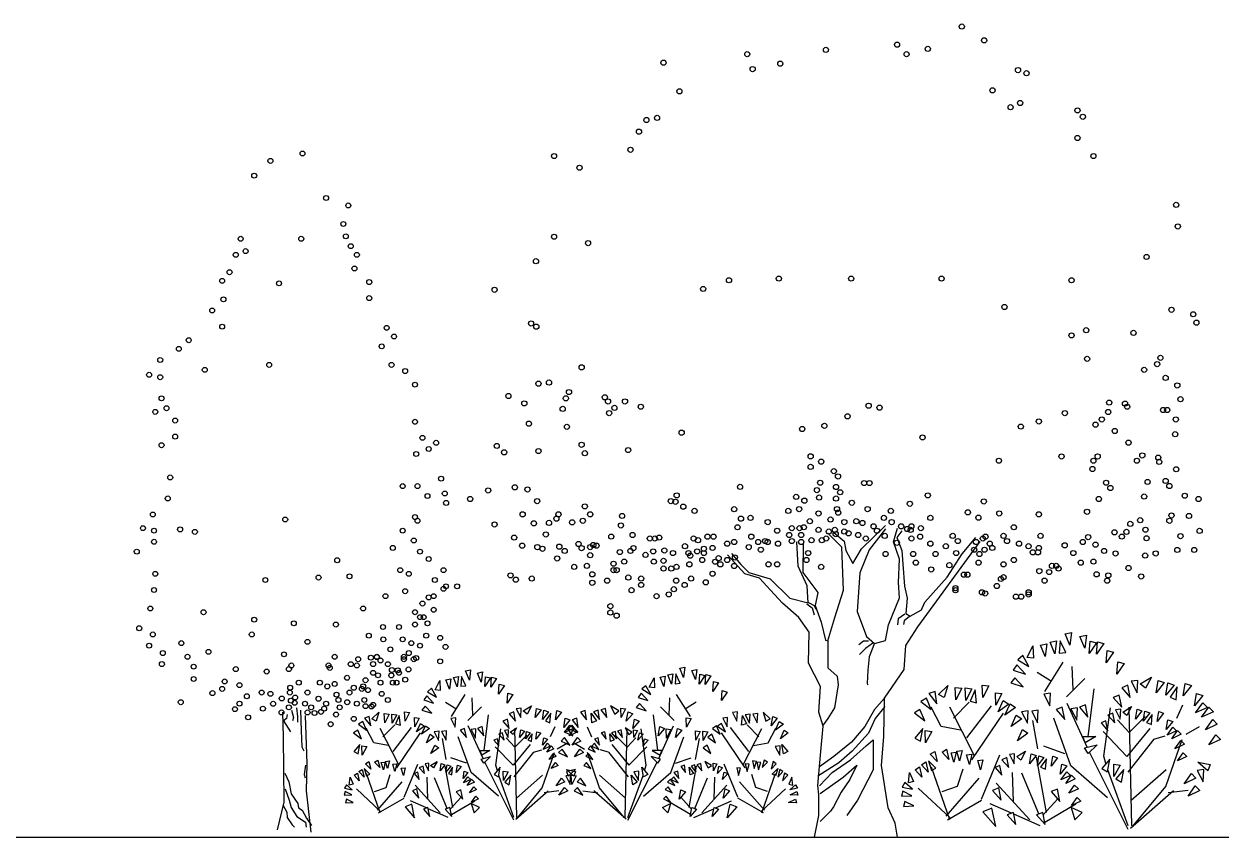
# Model space of a CAD drawing. Header units: millimetres. Extents: x 87938 to 265635, y 330093 to 434310.
# Drawn here: x 241051 to 251721, y 414087 to 421333 of the extents above; entities that cross this region are included whole.
import ezdxf

# ---------------------------------------------------------------- set-up
doc = ezdxf.new("R2010")
doc.units = ezdxf.units.MM
doc.layers.add('www.cad-blocks.net', color=7, linetype='Continuous')

# ---------------------------------------------------------------- blocks, each defined once
blk = doc.blocks.new('A$C0ADB39DF')
for p, q in [((6481, 2569), (6696, 2776)), ((6305, 2584), (6182, 2707)), ((6236, 2715), (6328, 2638)), ((6696, 2746), (6550, 2561)), ((6765, 2630), (6803, 2753)), ((6842, 2730), (6796, 2669)), ((6796, 2669), (6842, 2554)), ((7378, 2524), (7500, 2670)), ((5917, 2413), (5906, 2630)), ((5960, 2615), (5957, 2358)), ((6320, 2201), (6305, 2584)), ((6328, 2638), (6343, 2554)), ((6405, 2439), (6481, 2569)), ((6550, 2561), (6466, 2354)), ((6819, 2477), (6765, 2630)), ((6983, 1874), (7540, 2635)), ((5440, 2347), (5287, 2515)), ((5322, 2528), (5407, 2428)), ((6343, 2554), (6405, 2439)), ((6811, 2270), (6819, 2477)), ((6842, 2554), (6849, 2431)), ((7244, 2315), (7378, 2524)), ((5407, 2428), (5477, 2358)), ((5477, 2358), (5667, 2303)), ((5997, 2238), (5917, 2413)), ((5957, 2358), (6092, 2179)), ((6466, 2354), (6443, 2009)), ((6849, 2431), (6865, 2237)), ((5571, 2308), (5440, 2347)), ((5671, 2201), (5571, 2308)), ((5667, 2303), (5842, 2129)), ((6819, 2132), (6811, 2270)), ((7046, 2095), (7244, 2315)), ((5778, 2086), (5671, 2201)), ((6007, 2089), (5997, 2238)), ((6092, 2179), (6067, 2064)), ((6243, 1956), (6320, 2201)), ((6865, 2237), (6889, 2130)), ((5924, 1956), (5778, 2086)), ((5842, 2129), (6007, 2089)), ((5994, 2079), (6042, 2042)), ((6010, 2090), (6058, 2063)), ((6042, 2042), (6058, 1982)), ((6058, 2063), (6074, 2031)), ((6067, 2064), (6122, 1914)), ((6723, 1893), (6819, 2132)), ((6889, 2130), (6877, 1992)), ((7015, 2024), (7046, 2095)), ((6016, 1825), (5924, 1956)), ((6182, 1749), (6243, 1956)), ((6443, 2009), (6527, 1787)), ((6807, 1945), (6802, 1891)), ((6866, 1988), (6807, 1945)), ((6861, 1928), (6856, 1896)), ((6910, 1966), (6861, 1928)), ((6877, 1992), (6916, 1968)), ((6916, 1968), (7015, 2024)), ((6008, 1549), (6016, 1825)), ((6122, 1914), (6159, 1756)), ((6695, 1751), (6723, 1893)), ((6877, 1708), (6983, 1874)), ((8296, 1812), (8353, 1824)), ((8353, 1824), (8338, 1710)), ((6159, 1756), (6182, 1749)), ((6182, 1751), (6182, 1508)), ((6500, 1745), (6457, 1713)), ((6543, 1745), (6500, 1745)), ((6581, 1729), (6516, 1681)), ((6527, 1787), (6596, 1726)), ((6597, 1729), (6549, 1605)), ((6596, 1726), (6695, 1751)), ((6861, 1495), (6877, 1708)), ((8076, 1710), (8133, 1722)), ((8119, 1608), (8076, 1710)), ((8133, 1722), (8119, 1608)), ((8162, 1736), (8219, 1749)), ((8204, 1634), (8162, 1736)), ((8219, 1749), (8204, 1634)), ((8251, 1750), (8243, 1639)), ((8301, 1646), (8251, 1750)), ((8338, 1710), (8296, 1812)), ((8428, 1787), (8485, 1799)), ((8471, 1685), (8428, 1787)), ((8485, 1799), (8471, 1685)), ((8511, 1635), (8518, 1746)), ((8575, 1731), (8511, 1635)), ((8518, 1746), (8575, 1731)), ((8576, 1630), (8584, 1740)), ((8641, 1726), (8576, 1630)), ((8584, 1740), (8641, 1726)), ((6516, 1681), (6462, 1627)), ((6549, 1605), (6538, 1487)), ((7920, 1617), (7875, 1580)), ((7973, 1520), (7920, 1617)), ((7957, 1601), (8009, 1705)), ((8015, 1594), (7957, 1601)), ((8009, 1705), (8015, 1594)), ((8243, 1639), (8301, 1646)), ((8663, 1553), (8671, 1664)), ((8727, 1649), (8663, 1553)), ((8671, 1664), (8727, 1649)), ((4861, 1506), (4907, 1515)), ((4896, 1423), (4861, 1506)), ((4907, 1515), (4896, 1423)), ((4968, 1486), (5014, 1495)), ((5014, 1495), (5002, 1404)), ((6116, 1342), (6008, 1549)), ((6182, 1508), (6263, 1433)), ((6687, 1239), (6861, 1495)), ((7867, 1534), (7832, 1487)), ((7942, 1452), (7867, 1534)), ((7875, 1580), (7973, 1520)), ((8116, 1298), (8279, 1559)), ((8368, 1315), (8359, 1521)), ((8758, 1451), (8766, 1562)), ((8823, 1547), (8758, 1451)), ((8766, 1562), (8823, 1547)), ((2680, 1313), (2722, 1396)), ((2722, 1396), (2727, 1307)), ((2776, 1401), (2821, 1410)), ((2810, 1318), (2776, 1401)), ((2821, 1410), (2810, 1318)), ((2844, 1422), (2890, 1431)), ((2878, 1340), (2844, 1422)), ((2890, 1431), (2878, 1340)), ((2916, 1432), (2910, 1344)), ((2956, 1349), (2916, 1432)), ((2951, 1482), (2997, 1492)), ((2986, 1400), (2951, 1482)), ((2997, 1492), (2986, 1400)), ((3058, 1462), (3104, 1472)), ((3092, 1380), (3058, 1462)), ((3104, 1472), (3092, 1380)), ((3124, 1341), (3130, 1429)), ((3175, 1418), (3124, 1341)), ((3130, 1429), (3175, 1418)), ((3177, 1336), (3183, 1425)), ((3228, 1413), (3177, 1336)), ((3183, 1425), (3228, 1413)), ((4590, 1337), (4632, 1419)), ((4632, 1419), (4637, 1331)), ((4686, 1424), (4731, 1434)), ((4720, 1342), (4686, 1424)), ((4731, 1434), (4720, 1342)), ((4754, 1445), (4800, 1455)), ((4788, 1363), (4754, 1445)), ((4800, 1455), (4788, 1363)), ((4826, 1456), (4820, 1367)), ((4866, 1372), (4826, 1456)), ((5002, 1404), (4968, 1486)), ((5034, 1364), (5040, 1453)), ((5086, 1441), (5034, 1364)), ((5040, 1453), (5086, 1441)), ((5087, 1359), (5093, 1448)), ((5138, 1436), (5087, 1359)), ((5093, 1448), (5138, 1436)), ((6263, 1433), (6274, 1357)), ((6538, 1487), (6532, 1368)), ((7847, 1420), (7812, 1374)), ((7832, 1487), (7942, 1452)), ((7922, 1338), (7847, 1420)), ((8046, 1470), (8165, 1396)), ((8309, 1251), (8472, 1414)), ((8943, 1397), (8885, 1389)), ((8885, 1389), (8938, 1286)), ((8938, 1286), (8943, 1397)), ((8966, 1365), (9065, 1426)), ((9065, 1426), (9012, 1328)), ((9108, 1286), (9125, 1396)), ((9125, 1396), (9180, 1377)), ((2650, 1326), (2614, 1296)), ((2614, 1296), (2693, 1248)), ((2693, 1248), (2650, 1326)), ((2727, 1307), (2680, 1313)), ((2910, 1344), (2956, 1349)), ((3246, 1275), (3252, 1363)), ((3298, 1352), (3246, 1275)), ((3252, 1363), (3298, 1352)), ((3322, 1193), (3329, 1282)), ((3329, 1282), (3374, 1270)), ((4518, 1283), (4490, 1245)), ((4578, 1217), (4518, 1283)), ((4560, 1349), (4524, 1320)), ((4524, 1320), (4603, 1271)), ((4603, 1271), (4560, 1349)), ((4637, 1331), (4590, 1337)), ((4820, 1367), (4866, 1372)), ((5156, 1298), (5162, 1387)), ((5208, 1375), (5156, 1298)), ((5162, 1387), (5208, 1375)), ((5232, 1216), (5239, 1305)), ((5284, 1293), (5232, 1216)), ((5239, 1305), (5284, 1293)), ((6100, 1112), (6116, 1342)), ((6274, 1357), (6241, 1153)), ((6532, 1368), (6538, 1357)), ((7137, 1299), (7082, 1279)), ((7154, 1189), (7137, 1299)), ((7167, 1272), (7251, 1351)), ((7251, 1351), (7219, 1245)), ((7321, 1222), (7316, 1334)), ((7316, 1334), (7374, 1326)), ((7374, 1326), (7321, 1222)), ((7411, 1218), (7406, 1329)), ((7406, 1329), (7464, 1321)), ((7464, 1321), (7411, 1218)), ((7494, 1312), (7449, 1210)), ((7507, 1196), (7494, 1312)), ((7563, 1244), (7558, 1355)), ((7558, 1355), (7616, 1347)), ((7616, 1347), (7563, 1244)), ((7679, 1176), (7674, 1287)), ((7674, 1287), (7732, 1279)), ((7812, 1374), (7922, 1338)), ((8165, 1282), (8107, 1274)), ((8160, 1171), (8165, 1282)), ((8502, 896), (8554, 1321)), ((8855, 1353), (8800, 1331)), ((8800, 1331), (8876, 1244)), ((8876, 1244), (8855, 1353)), ((9012, 1328), (8966, 1365)), ((9180, 1377), (9108, 1286)), ((9195, 1264), (9212, 1374)), ((9267, 1355), (9195, 1264)), ((9212, 1374), (9267, 1355)), ((9295, 1339), (9231, 1248)), ((9285, 1224), (9295, 1339)), ((9349, 1260), (9366, 1370)), ((9421, 1351), (9349, 1260)), ((9366, 1370), (9421, 1351)), ((2608, 1260), (2580, 1222)), ((2580, 1222), (2668, 1194)), ((2668, 1194), (2608, 1260)), ((2775, 1203), (2865, 1147)), ((2828, 1074), (2950, 1270)), ((3017, 1087), (3010, 1241)), ((3374, 1270), (3322, 1193)), ((4502, 1192), (4474, 1154)), ((4490, 1245), (4578, 1217)), ((4562, 1126), (4502, 1192)), ((4767, 1087), (4773, 1241)), ((4956, 1074), (4833, 1270)), ((5008, 1203), (4919, 1147)), ((6687, 1239), (6597, 1137)), ((6681, 897), (6687, 1239)), ((7060, 1239), (7010, 1207)), ((7010, 1207), (7102, 1136)), ((7102, 1136), (7060, 1239)), ((7082, 1279), (7154, 1189)), ((7219, 1245), (7167, 1272)), ((7301, 1060), (7442, 1201)), ((7449, 1210), (7507, 1196)), ((7732, 1279), (7679, 1176)), ((7700, 1115), (7745, 1217)), ((7794, 1184), (7700, 1115)), ((7745, 1217), (7794, 1184)), ((7760, 1088), (7805, 1189)), ((7805, 1189), (7854, 1156)), ((8107, 1274), (8160, 1171)), ((8492, 800), (8314, 1190)), ((8478, 1179), (8423, 1158)), ((8499, 1070), (8478, 1179)), ((8778, 1266), (8724, 1244)), ((8724, 1244), (8800, 1157)), ((8800, 1157), (8778, 1266)), ((9231, 1248), (9285, 1224)), ((9343, 1177), (9288, 1058)), ((9450, 1170), (9467, 1280)), ((9522, 1261), (9450, 1170)), ((9459, 1107), (9523, 1198)), ((9467, 1280), (9522, 1261)), ((9523, 1198), (9564, 1156)), ((1329, 893), (1325, 1113)), ((1363, 1093), (1355, 1058)), ((1402, 1131), (1419, 1067)), ((1445, 1153), (1454, 1075)), ((1454, 1075), (1454, 1024)), ((1480, 1131), (1488, 946)), ((1540, 653), (1525, 1084)), ((2094, 1075), (2052, 1060)), ((2107, 992), (2094, 1075)), ((2116, 1054), (2179, 1114)), ((2179, 1114), (2155, 1034)), ((2232, 1017), (2228, 1101)), ((2228, 1101), (2272, 1095)), ((2272, 1095), (2232, 1017)), ((2299, 1014), (2295, 1097)), ((2295, 1097), (2339, 1091)), ((2339, 1091), (2299, 1014)), ((2362, 1084), (2328, 1008)), ((2371, 998), (2362, 1084)), ((2413, 1033), (2409, 1117)), ((2409, 1117), (2453, 1111)), ((2453, 1111), (2413, 1033)), ((2592, 1168), (2564, 1131)), ((2564, 1131), (2652, 1103)), ((2652, 1103), (2592, 1168)), ((2972, 1038), (3095, 1161)), ((3117, 773), (3156, 1091)), ((3382, 1115), (3341, 1099)), ((3341, 1099), (3398, 1034)), ((3398, 1034), (3382, 1115)), ((3448, 1148), (3404, 1142)), ((3404, 1142), (3444, 1065)), ((3444, 1065), (3448, 1148)), ((3466, 1124), (3539, 1170)), ((3500, 1096), (3466, 1124)), ((3539, 1170), (3500, 1096)), ((3572, 1065), (3584, 1147)), ((3626, 1133), (3572, 1065)), ((3584, 1147), (3626, 1133)), ((3637, 1049), (3650, 1131)), ((3691, 1117), (3637, 1049)), ((3650, 1131), (3691, 1117)), ((3712, 1105), (3664, 1037)), ((3704, 1018), (3712, 1105)), ((3753, 1045), (3765, 1128)), ((3807, 1113), (3753, 1045)), ((3765, 1128), (3807, 1113)), ((4018, 1128), (3977, 1113)), ((3977, 1113), (4031, 1045)), ((4031, 1045), (4018, 1128)), ((4079, 1018), (4071, 1105)), ((4071, 1105), (4119, 1037)), ((4134, 1131), (4092, 1117)), ((4092, 1117), (4146, 1049)), ((4146, 1049), (4134, 1131)), ((4199, 1147), (4158, 1133)), ((4158, 1133), (4212, 1065)), ((4212, 1065), (4199, 1147)), ((4318, 1124), (4244, 1170)), ((4244, 1170), (4283, 1096)), ((4283, 1096), (4318, 1124)), ((4339, 1065), (4336, 1148)), ((4336, 1148), (4379, 1142)), ((4379, 1142), (4339, 1065)), ((4385, 1034), (4402, 1115)), ((4443, 1099), (4385, 1034)), ((4402, 1115), (4443, 1099)), ((4474, 1154), (4562, 1126)), ((4666, 773), (4627, 1091)), ((4811, 1038), (4689, 1161)), ((5375, 1117), (5331, 1111)), ((5331, 1111), (5371, 1033)), ((5371, 1033), (5375, 1117)), ((5413, 998), (5422, 1084)), ((5422, 1084), (5456, 1008)), ((5488, 1097), (5445, 1091)), ((5445, 1091), (5484, 1014)), ((5484, 1014), (5488, 1097)), ((5556, 1101), (5512, 1095)), ((5512, 1095), (5552, 1017)), ((5552, 1017), (5556, 1101)), ((5668, 1054), (5604, 1114)), ((5604, 1114), (5628, 1034)), ((5677, 992), (5690, 1075)), ((5690, 1075), (5731, 1060)), ((6139, 989), (6100, 1112)), ((6241, 1153), (6182, 1056)), ((6597, 1137), (6511, 986)), ((6689, 1164), (6602, 1056)), ((7002, 1138), (6953, 1106)), ((6953, 1106), (7045, 1035)), ((7045, 1035), (7002, 1138)), ((7192, 986), (7101, 1159)), ((7489, 725), (7268, 1158)), ((7421, 885), (7639, 1169)), ((7464, 689), (7748, 1103)), ((7854, 1156), (7760, 1088)), ((7816, 986), (7861, 1088)), ((7861, 1088), (7909, 1055)), ((7966, 1125), (7908, 1117)), ((7908, 1117), (7962, 1014)), ((7962, 1014), (7966, 1125)), ((8056, 1130), (7998, 1122)), ((7998, 1122), (8051, 1019)), ((8051, 1019), (8056, 1130)), ((8271, 1158), (8216, 1136)), ((8216, 1136), (8292, 1049)), ((8292, 1049), (8271, 1158)), ((8405, 1152), (8347, 1143)), ((8347, 1143), (8400, 1041)), ((8400, 1041), (8405, 1152)), ((8423, 1158), (8499, 1070)), ((8641, 722), (8700, 1151)), ((8721, 1105), (8677, 1088)), ((8677, 1088), (8738, 1018)), ((8738, 1018), (8721, 1105)), ((8791, 1140), (8745, 1134)), ((8745, 1134), (8787, 1051)), ((8787, 1051), (8791, 1140)), ((8810, 1114), (8889, 1163)), ((8847, 1085), (8810, 1114)), ((8889, 1163), (8847, 1085)), ((8891, 101), (8867, 1159)), ((8867, 933), (9009, 1075)), ((8924, 1051), (8937, 1139)), ((8981, 1124), (8924, 1051)), ((8937, 1139), (8981, 1124)), ((8993, 1034), (9007, 1122)), ((9051, 1107), (8993, 1034)), ((9007, 1122), (9051, 1107)), ((9073, 1094), (9022, 1021)), ((9065, 1002), (9073, 1094)), ((9116, 1030), (9130, 1118)), ((9174, 1103), (9116, 1030)), ((9130, 1118), (9174, 1103)), ((9564, 1156), (9459, 1107)), ((9512, 1068), (9576, 1159)), ((9617, 1117), (9512, 1068)), ((9576, 1159), (9617, 1117)), ((1355, 1058), (1329, 1037)), ((1329, 1037), (1393, 937)), ((1419, 1067), (1411, 1037)), ((2036, 1029), (1999, 1005)), ((1999, 1005), (2068, 952)), ((2068, 952), (2036, 1029)), ((2052, 1060), (2107, 992)), ((2135, 840), (2067, 970)), ((2155, 1034), (2116, 1054)), ((2358, 645), (2192, 969)), ((2216, 895), (2323, 1001)), ((2306, 764), (2470, 977)), ((2328, 1008), (2371, 998)), ((2500, 982), (2496, 1065)), ((2496, 1065), (2540, 1059)), ((2540, 1059), (2500, 982)), ((2516, 937), (2550, 1013)), ((2586, 988), (2516, 937)), ((2550, 1013), (2586, 988)), ((2561, 916), (2595, 992)), ((2631, 968), (2561, 916)), ((2595, 992), (2631, 968)), ((2865, 1062), (2821, 1056)), ((2821, 1056), (2861, 979)), ((2861, 979), (2865, 1062)), ((2944, 969), (2903, 952)), ((2960, 887), (2944, 969)), ((3110, 701), (2977, 993)), ((3045, 964), (3001, 958)), ((3041, 881), (3045, 964)), ((3099, 985), (3058, 969)), ((3058, 969), (3116, 903)), ((3116, 903), (3099, 985)), ((3222, 642), (3266, 964)), ((3325, 1050), (3284, 1034)), ((3284, 1034), (3341, 968)), ((3341, 968), (3325, 1050)), ((3349, 936), (3407, 973)), ((3407, 973), (3376, 914)), ((3409, 176), (3391, 969)), ((3664, 1037), (3704, 1018)), ((3748, 983), (3707, 894)), ((3828, 978), (3841, 1060)), ((3882, 1046), (3828, 978)), ((3860, 969), (3830, 938)), ((3835, 931), (3883, 999)), ((3914, 967), (3835, 931)), ((3841, 1060), (3882, 1046)), ((3908, 901), (3860, 969)), ((3901, 999), (3870, 967)), ((3870, 967), (3949, 931)), ((3875, 901), (3923, 969)), ((3883, 999), (3914, 967)), ((3943, 1060), (3901, 1046)), ((3901, 1046), (3955, 978)), ((3949, 931), (3901, 999)), ((3923, 969), (3954, 938)), ((3955, 978), (3943, 1060)), ((4035, 983), (4076, 894)), ((4119, 1037), (4079, 1018)), ((4375, 176), (4393, 969)), ((4435, 936), (4376, 973)), ((4376, 973), (4407, 914)), ((4443, 968), (4459, 1050)), ((4500, 1034), (4443, 968)), ((4459, 1050), (4500, 1034)), ((4562, 642), (4517, 964)), ((4668, 903), (4684, 985)), ((4725, 969), (4668, 903)), ((4674, 701), (4807, 993)), ((4684, 985), (4725, 969)), ((4743, 881), (4739, 964)), ((4739, 964), (4783, 958)), ((4823, 887), (4840, 969)), ((4840, 969), (4881, 952)), ((4922, 979), (4919, 1062)), ((4919, 1062), (4962, 1056)), ((4962, 1056), (4922, 979)), ((5189, 992), (5152, 968)), ((5152, 968), (5222, 916)), ((5222, 916), (5189, 992)), ((5234, 1013), (5197, 988)), ((5197, 988), (5268, 937)), ((5268, 937), (5234, 1013)), ((5287, 1065), (5244, 1059)), ((5244, 1059), (5283, 982)), ((5283, 982), (5287, 1065)), ((5477, 764), (5314, 977)), ((5456, 1008), (5413, 998)), ((5426, 645), (5592, 969)), ((5567, 895), (5461, 1001)), ((5628, 1034), (5668, 1054)), ((5649, 840), (5717, 970)), ((5731, 1060), (5677, 992)), ((5716, 952), (5748, 1029)), ((5785, 1005), (5716, 952)), ((5748, 1029), (5785, 1005)), ((6116, 729), (6139, 989)), ((6182, 1056), (6134, 991)), ((6511, 986), (6392, 846)), ((6602, 1056), (6543, 927)), ((7027, 968), (6956, 883)), ((7007, 854), (7027, 968)), ((7364, 953), (7192, 986)), ((7909, 1055), (7816, 986)), ((8053, 787), (8009, 1038)), ((8347, 634), (8194, 1060)), ((8660, 1035), (8616, 1018)), ((8616, 1018), (8677, 948)), ((8677, 948), (8660, 1035)), ((8867, 933), (8764, 1044)), ((9050, 968), (8847, 719)), ((9022, 1021), (9065, 1002)), ((9197, 958), (9210, 1046)), ((9255, 1031), (9197, 958)), ((9204, 908), (9255, 981)), ((9210, 1046), (9255, 1031)), ((9255, 981), (9288, 947)), ((9492, 983), (9373, 913)), ((9547, 957), (9611, 1048)), ((9652, 1006), (9547, 957)), ((9611, 1048), (9652, 1006)), ((1335, 310), (1329, 893)), ((1488, 946), (1493, 804)), ((1992, 954), (1955, 930)), ((1955, 930), (2024, 877)), ((2024, 877), (1992, 954)), ((2339, 617), (2552, 928)), ((2603, 840), (2637, 916)), ((2673, 891), (2603, 840)), ((2637, 916), (2673, 891)), ((2716, 944), (2672, 938)), ((2672, 938), (2712, 861)), ((2712, 861), (2716, 944)), ((2783, 948), (2739, 942)), ((2739, 942), (2779, 864)), ((2780, 691), (2748, 879)), ((2779, 864), (2783, 948)), ((3001, 576), (2887, 895)), ((2903, 952), (2960, 887)), ((3001, 958), (3041, 881)), ((3236, 877), (3203, 864)), ((3203, 864), (3249, 812)), ((3249, 812), (3236, 877)), ((3282, 929), (3249, 916)), ((3249, 916), (3295, 864)), ((3295, 864), (3282, 929)), ((3334, 956), (3299, 951)), ((3299, 951), (3331, 889)), ((3391, 800), (3314, 884)), ((3331, 889), (3334, 956)), ((3376, 914), (3349, 936)), ((3391, 800), (3498, 907)), ((3434, 889), (3444, 955)), ((3477, 943), (3434, 889)), ((3444, 955), (3477, 943)), ((3486, 876), (3496, 942)), ((3529, 930), (3486, 876)), ((3496, 942), (3529, 930)), ((3546, 921), (3508, 866)), ((3508, 866), (3540, 852)), ((3540, 852), (3546, 921)), ((3578, 873), (3588, 939)), ((3622, 928), (3578, 873)), ((3588, 939), (3622, 928)), ((3639, 819), (3649, 885)), ((3682, 874), (3639, 819)), ((3649, 885), (3682, 874)), ((3835, 887), (3804, 855)), ((3804, 855), (3883, 818)), ((3830, 938), (3908, 901)), ((3883, 818), (3835, 887)), ((3954, 938), (3875, 901)), ((3901, 818), (3949, 887)), ((3980, 855), (3901, 818)), ((3949, 887), (3980, 855)), ((4135, 885), (4102, 874)), ((4102, 874), (4145, 819)), ((4145, 819), (4135, 885)), ((4195, 939), (4162, 928)), ((4162, 928), (4205, 873)), ((4205, 873), (4195, 939)), ((4244, 852), (4238, 921)), ((4238, 921), (4276, 866)), ((4276, 866), (4244, 852)), ((4288, 942), (4254, 930)), ((4254, 930), (4298, 876)), ((4392, 800), (4286, 907)), ((4298, 876), (4288, 942)), ((4340, 955), (4307, 943)), ((4307, 943), (4350, 889)), ((4350, 889), (4340, 955)), ((4392, 800), (4470, 884)), ((4407, 914), (4435, 936)), ((4452, 889), (4449, 956)), ((4449, 956), (4484, 951)), ((4484, 951), (4452, 889)), ((4489, 864), (4502, 929)), ((4535, 916), (4489, 864)), ((4502, 929), (4535, 916)), ((4535, 812), (4548, 877)), ((4581, 864), (4535, 812)), ((4548, 877), (4581, 864)), ((4783, 958), (4743, 881)), ((4782, 576), (4897, 895)), ((4881, 952), (4823, 887)), ((5004, 864), (5001, 948)), ((5001, 948), (5044, 942)), ((5003, 691), (5036, 879)), ((5044, 942), (5004, 864)), ((5071, 861), (5068, 944)), ((5068, 944), (5111, 938)), ((5111, 938), (5071, 861)), ((5147, 916), (5111, 891)), ((5111, 891), (5181, 840)), ((5181, 840), (5147, 916)), ((5444, 617), (5232, 928)), ((5759, 877), (5791, 954)), ((5828, 930), (5759, 877)), ((5791, 954), (5828, 930)), ((6543, 927), (6398, 765)), ((6522, 813), (6586, 867)), ((6586, 867), (6586, 598)), ((6658, 637), (6681, 897)), ((6956, 883), (7007, 854)), ((7052, 839), (7050, 950)), ((7050, 950), (7108, 941)), ((7108, 941), (7052, 839)), ((7871, 858), (7916, 960)), ((7965, 927), (7871, 858)), ((7916, 960), (7965, 927)), ((8455, 896), (8571, 897)), ((8475, 841), (8455, 896)), ((8571, 897), (8475, 841)), ((8847, 719), (8635, 940)), ((9088, 874), (8855, 580)), ((9088, 874), (9189, 903)), ((9194, 451), (9339, 870)), ((9288, 947), (9204, 908)), ((9247, 877), (9298, 949)), ((9331, 916), (9247, 877)), ((9275, 788), (9326, 861)), ((9298, 949), (9331, 916)), ((9326, 861), (9359, 827)), ((9576, 821), (9640, 912)), ((9681, 870), (9576, 821)), ((9640, 912), (9681, 870)), ((1493, 804), (1510, 769)), ((2011, 826), (1958, 762)), ((1958, 762), (1996, 741)), ((1996, 741), (2011, 826)), ((2030, 730), (2029, 813)), ((2029, 813), (2072, 806)), ((2072, 806), (2030, 730)), ((2264, 815), (2135, 840)), ((2644, 744), (2678, 820)), ((2714, 795), (2644, 744)), ((2678, 820), (2714, 795)), ((3082, 772), (3169, 773)), ((3097, 731), (3082, 772)), ((3169, 773), (3097, 731)), ((3376, 640), (3217, 805)), ((3528, 826), (3376, 640)), ((3557, 756), (3382, 536)), ((3557, 756), (3633, 778)), ((3636, 439), (3745, 753)), ((3644, 781), (3682, 836)), ((3707, 811), (3644, 781)), ((3676, 758), (3715, 813)), ((3739, 787), (3676, 758)), ((3682, 836), (3707, 811)), ((3715, 813), (3739, 787)), ((3860, 838), (3770, 785)), ((3813, 784), (3782, 753)), ((3782, 753), (3861, 716)), ((3861, 716), (3813, 784)), ((3923, 716), (3971, 784)), ((4002, 753), (3923, 716)), ((3924, 838), (4013, 785)), ((3971, 784), (4002, 753)), ((4147, 439), (4038, 753)), ((4069, 813), (4044, 787)), ((4044, 787), (4107, 758)), ((4107, 758), (4069, 813)), ((4101, 836), (4077, 811)), ((4077, 811), (4140, 781)), ((4140, 781), (4101, 836)), ((4227, 756), (4151, 778)), ((4227, 756), (4401, 536)), ((4255, 826), (4407, 640)), ((4407, 640), (4567, 805)), ((4701, 772), (4614, 773)), ((4614, 773), (4686, 731)), ((4686, 731), (4701, 772)), ((5105, 820), (5069, 795)), ((5069, 795), (5139, 744)), ((5139, 744), (5105, 820)), ((5519, 815), (5649, 840)), ((5755, 813), (5712, 806)), ((5712, 806), (5754, 730)), ((5754, 730), (5755, 813)), ((5787, 741), (5772, 826)), ((5772, 826), (5826, 762)), ((5826, 762), (5787, 741)), ((6392, 846), (6236, 717)), ((6398, 765), (6279, 663)), ((6382, 690), (6522, 813)), ((7094, 739), (7134, 764)), ((7134, 764), (7155, 674)), ((7200, 757), (7240, 783)), ((7261, 693), (7200, 757)), ((7240, 783), (7261, 693)), ((7280, 752), (7326, 757)), ((7305, 667), (7280, 752)), ((7326, 757), (7305, 667)), ((7331, 766), (7378, 771)), ((7356, 681), (7331, 766)), ((7378, 771), (7356, 681)), ((7865, 717), (7944, 766)), ((7944, 766), (7902, 687)), ((8292, 743), (8107, 809)), ((8468, 795), (8581, 823)), ((8501, 746), (8468, 795)), ((8581, 823), (8501, 746)), ((8858, 68), (8512, 756)), ((9359, 827), (9275, 788)), ((9298, 679), (9349, 752)), ((9349, 752), (9382, 718)), ((1535, 412), (1540, 653)), ((2061, 654), (2091, 673)), ((2107, 606), (2061, 654)), ((2091, 673), (2107, 606)), ((2141, 668), (2171, 687)), ((2187, 620), (2141, 668)), ((2171, 687), (2187, 620)), ((2201, 664), (2236, 668)), ((2220, 600), (2201, 664)), ((2236, 668), (2220, 600)), ((2239, 675), (2274, 679)), ((2258, 611), (2239, 675)), ((2274, 679), (2258, 611)), ((2304, 650), (2339, 654)), ((2323, 586), (2304, 650)), ((2339, 654), (2323, 586)), ((2405, 355), (2527, 649)), ((2626, 658), (2591, 653)), ((2591, 653), (2623, 591)), ((2623, 591), (2626, 658)), ((2640, 638), (2699, 675)), ((2699, 675), (2668, 616)), ((2725, 591), (2735, 657)), ((2768, 645), (2725, 591)), ((2735, 657), (2768, 645)), ((2777, 578), (2787, 644)), ((2787, 644), (2821, 632)), ((2960, 658), (2821, 707)), ((2870, 575), (2880, 641)), ((2880, 641), (2913, 630)), ((3092, 696), (3176, 718)), ((3116, 660), (3092, 696)), ((3176, 718), (3116, 660)), ((3384, 151), (3125, 668)), ((3236, 592), (3222, 642)), ((3697, 692), (3735, 746)), ((3760, 721), (3697, 692)), ((3714, 610), (3753, 664)), ((3735, 746), (3760, 721)), ((3753, 664), (3777, 639)), ((4031, 664), (4006, 639)), ((4048, 746), (4024, 721)), ((4024, 721), (4087, 692)), ((4069, 610), (4031, 664)), ((4087, 692), (4048, 746)), ((4399, 151), (4659, 668)), ((4547, 592), (4562, 642)), ((4691, 696), (4607, 718)), ((4607, 718), (4667, 660)), ((4667, 660), (4691, 696)), ((4823, 658), (4962, 707)), ((4904, 641), (4871, 630)), ((4914, 575), (4904, 641)), ((4996, 644), (4963, 632)), ((5006, 578), (4996, 644)), ((5049, 657), (5015, 645)), ((5015, 645), (5058, 591)), ((5058, 591), (5049, 657)), ((5144, 638), (5085, 675)), ((5085, 675), (5116, 616)), ((5161, 591), (5158, 658)), ((5158, 658), (5193, 653)), ((5193, 653), (5161, 591)), ((5379, 355), (5256, 649)), ((5445, 654), (5461, 586)), ((5480, 650), (5445, 654)), ((5461, 586), (5480, 650)), ((5510, 679), (5525, 611)), ((5545, 675), (5510, 679)), ((5525, 611), (5545, 675)), ((5548, 668), (5564, 600)), ((5583, 664), (5548, 668)), ((5564, 600), (5583, 664)), ((5613, 687), (5597, 620)), ((5597, 620), (5642, 668)), ((5642, 668), (5613, 687)), ((5693, 673), (5677, 606)), ((5677, 606), (5722, 654)), ((5722, 654), (5693, 673)), ((6279, 663), (6091, 544)), ((6093, 460), (6116, 729)), ((6236, 717), (6107, 626)), ((6220, 576), (6382, 690)), ((6317, 533), (6441, 641)), ((6441, 641), (6376, 512)), ((7015, 644), (7054, 670)), ((7076, 579), (7015, 644)), ((7054, 670), (7076, 579)), ((7145, 615), (7078, 679)), ((7078, 679), (7104, 594)), ((7155, 674), (7094, 739)), ((7417, 733), (7464, 738)), ((7443, 648), (7417, 733)), ((7464, 738), (7443, 648)), ((7518, 684), (7564, 689)), ((7543, 599), (7518, 684)), ((7564, 689), (7543, 599)), ((7552, 339), (7715, 732)), ((7776, 708), (7732, 690)), ((7732, 690), (7793, 621)), ((7793, 621), (7776, 708)), ((7846, 743), (7800, 736)), ((7800, 736), (7843, 654)), ((7843, 654), (7846, 743)), ((7902, 687), (7865, 717)), ((7979, 654), (7992, 742)), ((8037, 727), (7979, 654)), ((7992, 742), (8037, 727)), ((8129, 220), (8042, 711)), ((8049, 637), (8062, 725)), ((8106, 709), (8049, 637)), ((8062, 725), (8106, 709)), ((8129, 697), (8077, 624)), ((8120, 604), (8129, 697)), ((8172, 633), (8185, 721)), ((8229, 706), (8172, 633)), ((8185, 721), (8229, 706)), ((8252, 561), (8266, 649)), ((8266, 649), (8310, 634)), ((8694, 695), (8622, 610)), ((8660, 656), (8641, 722)), ((8673, 581), (8694, 695)), ((8730, 539), (8729, 650)), ((8729, 650), (8786, 640)), ((8786, 640), (8730, 539)), ((9382, 718), (9298, 679)), ((9567, 591), (9480, 667)), ((9480, 667), (9589, 646)), ((9589, 646), (9567, 591)), ((1342, 571), (1376, 494)), ((1527, 640), (1514, 558)), ((1514, 558), (1523, 528)), ((1959, 551), (1989, 570)), ((2005, 502), (1959, 551)), ((1989, 570), (2005, 502)), ((2002, 584), (2032, 603)), ((2048, 535), (2002, 584)), ((2032, 603), (2048, 535)), ((2100, 562), (2049, 610)), ((2049, 610), (2069, 546)), ((2192, 216), (2069, 568)), ((2069, 546), (2100, 562)), ((2244, 441), (2281, 557)), ((2379, 613), (2414, 617)), ((2398, 549), (2379, 613)), ((2414, 617), (2398, 549)), ((2527, 579), (2494, 566)), ((2494, 566), (2540, 513)), ((2540, 513), (2527, 579)), ((2573, 631), (2540, 618)), ((2540, 618), (2586, 566)), ((2586, 566), (2573, 631)), ((2668, 616), (2640, 638)), ((2838, 265), (2772, 633)), ((2821, 632), (2777, 578)), ((2837, 623), (2799, 568)), ((2799, 568), (2831, 554)), ((2831, 554), (2837, 623)), ((2913, 630), (2870, 575)), ((2930, 521), (2940, 587)), ((2973, 576), (2930, 521)), ((2935, 483), (2974, 538)), ((2940, 587), (2973, 576)), ((2974, 538), (2998, 513)), ((3246, 364), (3001, 576)), ((3261, 622), (3208, 558)), ((3208, 558), (3246, 536)), ((3246, 536), (3261, 622)), ((3384, 176), (3248, 550)), ((3289, 505), (3287, 588)), ((3287, 588), (3331, 581)), ((3331, 581), (3289, 505)), ((3355, 553), (3302, 489)), ((3340, 467), (3355, 553)), ((3405, 346), (3639, 552)), ((3777, 639), (3714, 610)), ((3889, 553), (3846, 546)), ((3846, 546), (3886, 469)), ((3916, 544), (3851, 601)), ((3851, 601), (3932, 585)), ((3933, 601), (3851, 585)), ((3851, 585), (3867, 544)), ((3867, 544), (3933, 601)), ((3886, 469), (3889, 553)), ((3898, 469), (3894, 553)), ((3894, 553), (3938, 546)), ((3938, 546), (3898, 469)), ((3932, 585), (3916, 544)), ((4006, 639), (4069, 610)), ((4378, 346), (4145, 552)), ((4399, 176), (4535, 550)), ((4443, 467), (4428, 553)), ((4428, 553), (4482, 489)), ((4496, 588), (4453, 581)), ((4453, 581), (4495, 505)), ((4495, 505), (4496, 588)), ((4538, 536), (4523, 622)), ((4523, 622), (4576, 558)), ((4537, 364), (4782, 576)), ((4576, 558), (4538, 536)), ((4810, 538), (4785, 513)), ((4843, 587), (4810, 576)), ((4810, 576), (4853, 521)), ((4848, 483), (4810, 538)), ((4853, 521), (4843, 587)), ((4871, 630), (4914, 575)), ((4946, 265), (5011, 633)), ((4953, 554), (4946, 623)), ((4946, 623), (4985, 568)), ((4985, 568), (4953, 554)), ((4963, 632), (5006, 578)), ((5116, 616), (5144, 638)), ((5198, 566), (5211, 631)), ((5243, 618), (5198, 566)), ((5211, 631), (5243, 618)), ((5243, 513), (5256, 579)), ((5289, 566), (5243, 513)), ((5256, 579), (5289, 566)), ((5369, 617), (5385, 549)), ((5404, 613), (5369, 617)), ((5385, 549), (5404, 613)), ((5539, 441), (5503, 557)), ((5592, 216), (5714, 568)), ((5684, 562), (5734, 610)), ((5715, 546), (5684, 562)), ((5734, 610), (5715, 546)), ((5752, 603), (5736, 535)), ((5736, 535), (5781, 584)), ((5781, 584), (5752, 603)), ((5794, 570), (5778, 502)), ((5778, 502), (5824, 551)), ((5824, 551), (5794, 570)), ((6107, 458), (6220, 576)), ((6586, 598), (6446, 329)), ((6719, 261), (6658, 637)), ((6899, 485), (6909, 577)), ((6909, 577), (6945, 496)), ((6958, 600), (6998, 626)), ((7019, 535), (6958, 600)), ((6998, 626), (7019, 535)), ((7104, 594), (7145, 615)), ((7268, 155), (7105, 623)), ((7338, 454), (7386, 608)), ((7715, 638), (7671, 621)), ((7671, 621), (7732, 551)), ((7732, 551), (7715, 638)), ((7835, 318), (7827, 576)), ((8061, 206), (7911, 569)), ((8077, 624), (8120, 604)), ((8310, 634), (8252, 561)), ((8259, 511), (8311, 583)), ((8343, 550), (8259, 511)), ((8302, 479), (8353, 552)), ((8311, 583), (8343, 550)), ((8674, 351), (8347, 634)), ((8353, 552), (8386, 519)), ((8622, 610), (8673, 581)), ((8858, 101), (8677, 600)), ((8819, 603), (8748, 518)), ((8799, 489), (8819, 603)), ((8886, 328), (9197, 602)), ((9357, 476), (9421, 567)), ((9421, 567), (9462, 525)), ((9531, 603), (9473, 595)), ((9473, 595), (9526, 492)), ((9526, 492), (9531, 603)), ((1346, 429), (1381, 330)), ((1376, 494), (1398, 386)), ((1891, 465), (1874, 435)), ((1874, 435), (1942, 422)), ((1942, 422), (1891, 465)), ((1915, 464), (1923, 533)), ((1950, 472), (1915, 464)), ((1923, 533), (1950, 472)), ((2192, 232), (1980, 429)), ((2141, 405), (2244, 441)), ((2167, 241), (2388, 494)), ((2519, 429), (2478, 413)), ((2727, 217), (2503, 462)), ((2535, 347), (2519, 429)), ((2617, 339), (2611, 533)), ((2787, 255), (2674, 527)), ((2998, 513), (2935, 483)), ((2968, 460), (3006, 515)), ((3031, 489), (2968, 460)), ((2988, 394), (3027, 448)), ((3006, 515), (3031, 489)), ((3027, 448), (3051, 423)), ((3302, 489), (3340, 467)), ((3417, 176), (3636, 439)), ((3759, 457), (3807, 526)), ((3837, 494), (3759, 457)), ((3785, 374), (3833, 443)), ((3807, 526), (3837, 494)), ((3833, 443), (3863, 411)), ((3951, 443), (3920, 411)), ((3977, 526), (3946, 494)), ((3946, 494), (4025, 457)), ((3999, 374), (3951, 443)), ((4025, 457), (3977, 526)), ((4366, 176), (4147, 439)), ((4482, 489), (4443, 467)), ((4757, 448), (4732, 423)), ((4778, 515), (4753, 489)), ((4753, 489), (4816, 460)), ((4795, 394), (4757, 448)), ((4816, 460), (4778, 515)), ((4785, 513), (4848, 483)), ((4997, 255), (5109, 527)), ((5057, 217), (5281, 462)), ((5167, 339), (5173, 533)), ((5248, 347), (5265, 429)), ((5265, 429), (5306, 413)), ((5616, 241), (5395, 494)), ((5643, 405), (5539, 441)), ((5591, 232), (5804, 429)), ((5861, 533), (5834, 472)), ((5834, 472), (5868, 464)), ((5842, 422), (5892, 465)), ((5910, 435), (5842, 422)), ((5868, 464), (5861, 533)), ((5892, 465), (5910, 435)), ((6100, 376), (6093, 460)), ((6112, 388), (6204, 453)), ((6204, 453), (6317, 533)), ((6376, 512), (6301, 399)), ((6867, 486), (6844, 446)), ((6844, 446), (6935, 428)), ((6935, 428), (6867, 486)), ((6945, 496), (6899, 485)), ((7269, 176), (6985, 437)), ((7200, 406), (7338, 454)), ((7235, 187), (7530, 525)), ((7704, 438), (7649, 416)), ((7981, 155), (7682, 482)), ((7726, 329), (7704, 438)), ((8227, 427), (8173, 405)), ((8249, 318), (8227, 427)), ((8386, 519), (8302, 479)), ((8330, 391), (8381, 464)), ((8414, 430), (8330, 391)), ((8381, 464), (8414, 430)), ((8748, 518), (8799, 489)), ((8902, 101), (9194, 451)), ((9462, 525), (9357, 476)), ((9392, 365), (9456, 456)), ((9456, 456), (9497, 414)), ((1381, 330), (1398, 265)), ((1398, 386), (1458, 300)), ((1577, 44), (1535, 412)), ((1879, 407), (1869, 374)), ((1869, 374), (1939, 377)), ((1939, 377), (1879, 407)), ((1892, 339), (1882, 305)), ((1951, 309), (1892, 339)), ((2176, 216), (2405, 347)), ((2604, 260), (2462, 323)), ((2478, 413), (2535, 347)), ((2816, 249), (2914, 355)), ((2826, 200), (3034, 323)), ((2911, 421), (2870, 404)), ((2870, 404), (2928, 339)), ((2928, 339), (2911, 421)), ((3051, 423), (2988, 394)), ((3006, 312), (3044, 366)), ((3069, 341), (3006, 312)), ((3044, 366), (3069, 341)), ((3401, 159), (3688, 413)), ((3785, 412), (3652, 396)), ((3863, 411), (3785, 374)), ((3920, 411), (3999, 374)), ((3998, 412), (4131, 396)), ((4383, 159), (4096, 413)), ((4739, 366), (4715, 341)), ((4715, 341), (4778, 312)), ((4732, 423), (4795, 394)), ((4778, 312), (4739, 366)), ((4957, 200), (4750, 323)), ((4856, 339), (4872, 421)), ((4913, 404), (4856, 339)), ((4967, 249), (4870, 355)), ((4872, 421), (4913, 404)), ((5180, 260), (5322, 323)), ((5306, 413), (5248, 347)), ((5608, 216), (5379, 347)), ((5832, 309), (5892, 339)), ((5845, 377), (5904, 407)), ((5914, 374), (5845, 377)), ((5892, 339), (5902, 305)), ((5904, 407), (5914, 374)), ((6100, 192), (6100, 376)), ((6301, 399), (6231, 269)), ((6446, 329), (6349, 194)), ((6851, 409), (6838, 364)), ((6838, 364), (6930, 369)), ((6930, 369), (6851, 409)), ((7247, 154), (7552, 328)), ((7649, 416), (7726, 329)), ((8101, 198), (8230, 340)), ((8173, 405), (8249, 318)), ((8353, 282), (8404, 354)), ((8437, 321), (8353, 282)), ((8404, 354), (8437, 321)), ((8880, 79), (9262, 416)), ((9393, 416), (9215, 394)), ((9497, 414), (9392, 365)), ((1276, 65), (1335, 310)), ((1325, 287), (1359, 222)), ((1359, 222), (1363, 175)), ((1398, 265), (1450, 183)), ((1458, 300), (1462, 261)), ((1462, 261), (1497, 239)), ((1497, 239), (1536, 170)), ((1882, 305), (1951, 309)), ((2474, 294), (2413, 270)), ((2413, 270), (2498, 171)), ((2498, 171), (2474, 294)), ((2617, 265), (2576, 249)), ((2576, 249), (2633, 184)), ((2633, 184), (2617, 265)), ((2797, 175), (2619, 253)), ((2813, 265), (2772, 249)), ((2772, 249), (2829, 184)), ((2829, 184), (2813, 265)), ((3003, 298), (3028, 216)), ((3077, 265), (3003, 298)), ((3028, 216), (3077, 265)), ((4707, 265), (4780, 298)), ((4756, 216), (4707, 265)), ((4780, 298), (4756, 216)), ((4954, 184), (4970, 265)), ((5011, 249), (4954, 184)), ((4970, 265), (5011, 249)), ((4987, 175), (5164, 253)), ((5150, 184), (5167, 265)), ((5207, 249), (5150, 184)), ((5167, 265), (5207, 249)), ((5285, 171), (5310, 294)), ((5371, 270), (5285, 171)), ((5310, 294), (5371, 270)), ((5902, 305), (5832, 309)), ((6204, 232), (6112, 140)), ((6231, 269), (6204, 232)), ((6780, 123), (6719, 261)), ((6868, 318), (6855, 273)), ((6855, 273), (6947, 278)), ((6947, 278), (6868, 318)), ((7644, 258), (7562, 225)), ((7562, 225), (7677, 95)), ((7817, 213), (7628, 296)), ((7677, 95), (7644, 258)), ((7835, 220), (7780, 198)), ((7857, 111), (7835, 220)), ((8096, 220), (8042, 198)), ((8118, 111), (8096, 220)), ((8114, 132), (8391, 296)), ((8350, 264), (8382, 155)), ((8448, 220), (8350, 264)), ((8382, 155), (8448, 220)), ((1363, 175), (1406, 110)), ((1406, 110), (1428, 89)), ((1450, 183), (1527, 132)), ((1527, 132), (1531, 89)), ((1536, 170), (1579, 102)), ((6062, 0), (6100, 192)), ((6803, 0), (6780, 123)), ((7780, 198), (7857, 111)), ((8074, 100), (7838, 204)), ((8042, 198), (8118, 111))]:
    blk.add_line(p, q)
for centre, radius in [((7375, 7223), 23), ((6798, 7062), 23), ((7072, 7024), 23), ((7574, 7100), 23), ((5463, 6977), 23), ((6164, 7015), 23), ((6883, 6977), 23), ((4716, 6901), 23), ((5511, 6844), 23), ((5757, 6892), 23), ((7876, 6835), 23), ((7952, 6807), 23), ((4858, 6646), 23), ((7649, 6655), 23), ((7810, 6504), 23), ((7895, 6542), 23), ((4564, 6390), 23), ((4659, 6409), 23), ((8406, 6476), 23), ((8454, 6419), 23), ((4498, 6286), 23), ((8406, 6230), 23), ((1499, 6092), 22), ((3741, 6069), 23), ((4422, 6125), 23), ((8548, 6069), 23), ((1213, 6026), 22), ((3968, 5965), 23), ((1069, 5894), 22), ((1709, 5695), 22), ((9286, 5634), 23), ((1907, 5629), 22), ((1863, 5464), 22), ((9300, 5442), 23), ((948, 5332), 22), ((1488, 5332), 22), ((1885, 5354), 22), ((3741, 5350), 23), ((992, 5222), 22), ((1929, 5266), 22), ((4044, 5293), 23), ((904, 5189), 22), ((1984, 5189), 22), ((3580, 5132), 23), ((9022, 5170), 23), ((849, 5034), 22), ((1962, 5067), 22), ((783, 4957), 22), ((1290, 4935), 22), ((2094, 4946), 22), ((5070, 4885), 23), ((5300, 4962), 23), ((5745, 4977), 23), ((6389, 4977), 23), ((7195, 4977), 23), ((8353, 4962), 23), ((794, 4792), 22), ((2094, 4803), 22), ((3211, 4877), 23), ((694, 4693), 22), ((7755, 4724), 23), ((9244, 4699), 23), ((3536, 4577), 23), ((9438, 4659), 23), ((9466, 4584), 23), ((783, 4549), 22), ((2249, 4538), 22), ((2315, 4461), 22), ((3583, 4549), 23), ((8353, 4471), 23), ((8484, 4517), 23), ((8905, 4493), 23), ((485, 4428), 22), ((2205, 4373), 22), ((231, 4252), 22), ((397, 4351), 22), ((8492, 4262), 23), ((9145, 4271), 23), ((628, 4164), 22), ((1202, 4208), 22), ((2293, 4208), 22), ((2414, 4153), 22), ((3987, 4186), 23), ((9000, 4164), 23), ((9116, 4215), 23), ((132, 4120), 22), ((231, 4098), 22), ((3602, 4041), 23), ((3696, 4051), 23), ((9192, 4092), 23), ((2502, 4032), 22), ((3334, 3931), 23), ((3874, 3966), 23), ((9296, 4025), 23), ((243, 3910), 22), ((287, 3822), 22), ((3476, 3865), 23), ((3846, 3910), 23), ((4194, 3919), 23), ((4222, 3882), 23), ((4279, 3825), 23), ((4373, 3882), 23), ((4514, 3835), 23), ((6545, 3844), 23), ((6642, 3827), 23), ((8689, 3872), 23), ((8830, 3863), 23), ((8849, 3835), 23), ((9324, 3902), 23), ((187, 3789), 22), ((3818, 3816), 23), ((4232, 3778), 23), ((6357, 3750), 23), ((8294, 3778), 23), ((8623, 3722), 23), ((8680, 3788), 23), ((9169, 3806), 23), ((9206, 3806), 23), ((9282, 3722), 23), ((364, 3712), 22), ((2502, 3701), 22), ((3517, 3684), 23), ((3856, 3656), 23), ((5953, 3637), 23), ((6150, 3665), 23), ((7901, 3658), 23), ((8062, 3704), 23), ((8567, 3675), 23), ((8738, 3619), 23), ((364, 3569), 22), ((2568, 3558), 22), ((2690, 3514), 22), ((4878, 3604), 23), ((7025, 3562), 23), ((8861, 3515), 23), ((9277, 3590), 23), ((243, 3492), 22), ((2513, 3414), 22), ((2624, 3459), 22), ((3230, 3486), 23), ((3296, 3429), 23), ((3602, 3440), 23), ((3987, 3496), 23), ((4016, 3421), 23), ((4401, 3449), 23), ((6028, 3393), 23), ((8264, 3392), 23), ((8586, 3392), 23), ((8984, 3401), 23), ((6028, 3299), 23), ((6122, 3346), 23), ((7706, 3354), 23), ((8548, 3354), 23), ((8936, 3354), 23), ((9126, 3382), 23), ((9135, 3344), 23), ((320, 3205), 22), ((2734, 3194), 22), ((6235, 3261), 23), ((6272, 3214), 23), ((8539, 3280), 23), ((9286, 3278), 23), ((2392, 3128), 22), ((2524, 3128), 22), ((3154, 3089), 23), ((3391, 3117), 23), ((3504, 3098), 23), ((5399, 3121), 23), ((6084, 3092), 23), ((6113, 3158), 23), ((6254, 3120), 23), ((6291, 3073), 23), ((6504, 3155), 23), ((6552, 3155), 23), ((8661, 3158), 23), ((8699, 3111), 23), ((9031, 3165), 23), ((9192, 3174), 23), ((9225, 3129), 23), ((298, 3018), 22), ((2613, 3040), 22), ((2767, 3062), 22), ((2779, 2978), 22), ((2993, 3013), 23), ((3590, 2994), 23), ((4782, 2994), 23), ((4824, 2988), 23), ((4834, 3045), 23), ((5899, 3032), 23), ((5972, 2998), 23), ((6103, 3026), 23), ((6254, 3017), 23), ((6395, 2979), 23), ((6912, 2970), 23), ((7072, 3045), 23), ((7571, 2991), 23), ((8596, 3013), 23), ((9000, 3035), 23), ((9362, 3042), 23), ((9485, 3013), 23), ((165, 2875), 22), ((3461, 2876), 23), ((3780, 2876), 23), ((4015, 2947), 23), ((4063, 2876), 23), ((4347, 2862), 23), ((4893, 2945), 23), ((4993, 2907), 23), ((5346, 2922), 23), ((5829, 2907), 23), ((5925, 2923), 23), ((6098, 2884), 23), ((6263, 2923), 23), ((6274, 2891), 23), ((6536, 2923), 23), ((6742, 2907), 23), ((7429, 2894), 23), ((7709, 2884), 23), ((8062, 2876), 23), ((8491, 2899), 23), ((9244, 2866), 23), ((9400, 2862), 23), ((77, 2753), 22), ((1345, 2830), 22), ((2502, 2852), 22), ((2524, 2819), 22), ((3211, 2786), 23), ((3561, 2796), 23), ((3696, 2800), 23), ((3762, 2838), 23), ((3902, 2805), 23), ((3997, 2819), 23), ((4337, 2777), 23), ((5376, 2761), 23), ((5407, 2838), 23), ((5492, 2845), 23), ((5645, 2807), 23), ((5860, 2753), 23), ((5929, 2753), 23), ((5967, 2761), 23), ((6021, 2815), 23), ((6205, 2830), 23), ((6328, 2807), 23), ((6435, 2815), 23), ((6489, 2799), 23), ((6589, 2769), 23), ((6681, 2845), 23), ((6750, 2807), 23), ((6834, 2769), 23), ((6926, 2769), 23), ((7011, 2753), 23), ((7095, 2845), 23), ((7523, 2847), 23), ((7839, 2761), 23), ((8877, 2791), 23), ((8965, 2824), 23), ((9225, 2819), 23), ((176, 2731), 22), ((408, 2742), 22), ((540, 2720), 22), ((2392, 2731), 22), ((3385, 2669), 23), ((3668, 2697), 23), ((4251, 2678), 23), ((4441, 2692), 23), ((4594, 2661), 23), ((4640, 2661), 23), ((4678, 2669), 23), ((4985, 2661), 23), ((5024, 2646), 23), ((5108, 2677), 23), ((5162, 2677), 23), ((5499, 2677), 23), ((5729, 2730), 23), ((5837, 2692), 23), ((5944, 2692), 23), ((6036, 2646), 23), ((6098, 2738), 23), ((6128, 2646), 23), ((6167, 2661), 23), ((6190, 2723), 23), ((6243, 2738), 23), ((6251, 2700), 23), ((6328, 2723), 23), ((6366, 2707), 23), ((6451, 2692), 23), ((6520, 2661), 23), ((6619, 2730), 23), ((6688, 2684), 23), ((6888, 2746), 23), ((6919, 2738), 23), ((6926, 2661), 23), ((7003, 2677), 23), ((7294, 2684), 23), ((7563, 2661), 23), ((7586, 2677), 23), ((7747, 2684), 23), ((8077, 2684), 23), ((8501, 2673), 23), ((8736, 2716), 23), ((8802, 2678), 23), ((8842, 2720), 23), ((9012, 2739), 23), ((9022, 2663), 23), ((9324, 2682), 23), ((9495, 2729), 23), ((22, 2544), 22), ((176, 2632), 22), ((2304, 2577), 22), ((2491, 2643), 22), ((2546, 2544), 22), ((3457, 2597), 23), ((3592, 2584), 23), ((3637, 2569), 23), ((3788, 2588), 23), ((3836, 2550), 23), ((3959, 2612), 23), ((3987, 2575), 23), ((4063, 2584), 23), ((4091, 2603), 23), ((4119, 2597), 23), ((4328, 2540), 23), ((4422, 2550), 23), ((4448, 2575), 23), ((4625, 2546), 23), ((4724, 2554), 23), ((4908, 2592), 23), ((5016, 2546), 23), ((5077, 2569), 23), ((5154, 2577), 23), ((5284, 2615), 23), ((5346, 2630), 23), ((5476, 2584), 23), ((5561, 2630), 23), ((5584, 2561), 23), ((5622, 2638), 23), ((5645, 2630), 23), ((5737, 2615), 23), ((5860, 2638), 23), ((5944, 2630), 23), ((6796, 2623), 23), ((7095, 2615), 23), ((7233, 2592), 23), ((7340, 2638), 23), ((7486, 2561), 23), ((7502, 2630), 23), ((7578, 2561), 23), ((7624, 2615), 23), ((7647, 2577), 23), ((7778, 2638), 23), ((7885, 2615), 23), ((7970, 2592), 23), ((8008, 2538), 23), ((8054, 2538), 23), ((8062, 2577), 23), ((8292, 2600), 23), ((8453, 2630), 23), ((8567, 2606), 23), ((8643, 2550), 23), ((9296, 2559), 23), ((9447, 2559), 23), ((1808, 2467), 22), ((2624, 2478), 22), ((3769, 2483), 23), ((4063, 2512), 23), ((4271, 2436), 23), ((4366, 2455), 23), ((4556, 2515), 23), ((4631, 2455), 23), ((4717, 2462), 23), ((4801, 2531), 23), ((4939, 2531), 23), ((4947, 2431), 23), ((4955, 2508), 23), ((5062, 2469), 23), ((5077, 2531), 23), ((5177, 2454), 23), ((5208, 2485), 23), ((5223, 2431), 23), ((5284, 2469), 23), ((5353, 2492), 23), ((5653, 2431), 23), ((5729, 2431), 23), ((5990, 2469), 23), ((6006, 2531), 23), ((6696, 2523), 23), ((6942, 2523), 23), ((6965, 2446), 23), ((7141, 2523), 23), ((7325, 2531), 23), ((7525, 2446), 23), ((7532, 2523), 23), ((7747, 2431), 23), ((7839, 2469), 23), ((8369, 2531), 23), ((8435, 2446), 23), ((8548, 2455), 23), ((8746, 2528), 23), ((9009, 2509), 23), ((9103, 2528), 23), ((187, 2346), 22), ((2370, 2379), 22), ((2447, 2346), 22), ((2756, 2379), 22), ((3353, 2332), 23), ((3921, 2408), 23), ((4034, 2417), 23), ((4082, 2342), 23), ((4271, 2379), 23), ((4299, 2379), 23), ((4717, 2393), 23), ((4786, 2393), 23), ((4832, 2408), 23), ((5154, 2347), 23), ((5346, 2416), 23), ((6121, 2408), 23), ((7103, 2385), 23), ((7264, 2423), 23), ((7394, 2339), 23), ((7425, 2339), 23), ((8066, 2370), 23), ((8154, 2362), 23), ((8179, 2417), 23), ((8217, 2417), 23), ((8238, 2393), 23), ((8577, 2342), 23), ((8681, 2332), 23), ((8861, 2398), 23), ((1168, 2291), 22), ((1642, 2313), 22), ((1918, 2324), 22), ((2679, 2291), 22), ((2778, 2235), 22), ((2877, 2235), 22), ((3400, 2294), 23), ((3542, 2304), 23), ((4082, 2266), 23), ((4214, 2285), 23), ((4403, 2313), 23), ((4517, 2304), 23), ((4517, 2247), 23), ((4829, 2285), 23), ((4905, 2247), 23), ((4962, 2304), 23), ((5093, 2270), 23), ((7318, 2219), 23), ((7687, 2238), 23), ((7724, 2301), 23), ((7747, 2316), 23), ((8113, 2285), 23), ((8671, 2285), 23), ((8974, 2323), 23), ((176, 2202), 22), ((2238, 2147), 22), ((2414, 2191), 22), ((2624, 2136), 22), ((2668, 2147), 22), ((2756, 2213), 22), ((4432, 2200), 23), ((4655, 2147), 23), ((4763, 2163), 23), ((4809, 2209), 23), ((7318, 2200), 23), ((7555, 2181), 23), ((7583, 2171), 23), ((7858, 2143), 23), ((7905, 2143), 23), ((7971, 2181), 23), ((7971, 2162), 23), ((143, 2037), 22), ((2039, 2037), 22), ((2568, 2081), 22), ((2668, 2026), 22), ((4243, 2058), 23), ((617, 2004), 22), ((1069, 1938), 22), ((1422, 1905), 22), ((2502, 2004), 22), ((2546, 1960), 22), ((2579, 1960), 22), ((2613, 1905), 22), ((4243, 2001), 23), ((4299, 1973), 23), ((44, 1861), 22), ((165, 1806), 22), ((1047, 1806), 22), ((1797, 1894), 22), ((2090, 1795), 22), ((2216, 1872), 22), ((2359, 1872), 22), ((2502, 1894), 22), ((2602, 1795), 22), ((132, 1706), 22), ((419, 1729), 22), ((1543, 1740), 22), ((2219, 1762), 22), ((2392, 1762), 22), ((2469, 1729), 22), ((2546, 1706), 22), ((2726, 1776), 22), ((2774, 1695), 22), ((254, 1640), 22), ((474, 1607), 22), ((661, 1651), 22), ((1334, 1629), 22), ((1786, 1607), 22), ((1995, 1585), 22), ((2109, 1599), 22), ((2161, 1607), 22), ((2162, 1604), 22), ((2282, 1673), 22), ((2403, 1607), 22), ((2403, 1585), 22), ((2447, 1640), 22), ((2491, 1585), 22), ((2513, 1596), 22), ((246, 1542), 22), ((529, 1519), 22), ((904, 1497), 22), ((1180, 1475), 22), ((1378, 1497), 22), ((1400, 1530), 22), ((1731, 1530), 22), ((1742, 1508), 22), ((1929, 1541), 22), ((1984, 1530), 22), ((2128, 1542), 22), ((2194, 1574), 22), ((2260, 1541), 22), ((2296, 1489), 22), ((2348, 1486), 22), ((2444, 1494), 22), ((2726, 1566), 22), ((529, 1409), 22), ((805, 1387), 22), ((1466, 1376), 22), ((1654, 1376), 22), ((1896, 1420), 22), ((2061, 1398), 22), ((2128, 1464), 22), ((2172, 1442), 22), ((2194, 1376), 22), ((2291, 1441), 22), ((2304, 1376), 22), ((2337, 1376), 22), ((2359, 1464), 22), ((2415, 1403), 22), ((696, 1283), 22), ((783, 1321), 22), ((937, 1354), 22), ((1135, 1288), 22), ((1213, 1277), 22), ((1386, 1288), 22), ((1389, 1332), 22), ((1543, 1288), 22), ((1720, 1343), 22), ((1786, 1365), 22), ((1802, 1269), 22), ((1918, 1288), 22), ((1956, 1331), 22), ((2028, 1321), 22), ((2039, 1343), 22), ((2083, 1310), 22), ((2205, 1277), 22), ((414, 1202), 22), ((937, 1189), 22), ((1003, 1255), 22), ((1237, 1188), 22), ((1314, 1235), 22), ((1378, 1156), 22), ((1395, 1216), 22), ((1429, 1197), 22), ((1433, 1244), 22), ((1521, 1189), 22), ((1576, 1156), 22), ((1642, 1233), 22), ((1709, 1189), 22), ((1819, 1222), 22), ((1830, 1156), 22), ((1898, 1202), 22), ((1984, 1189), 22), ((2050, 1222), 22), ((2061, 1167), 22), ((2114, 1164), 22), ((2128, 1178), 22), ((2260, 1222), 22), ((897, 1140), 22), ((1014, 1067), 22), ((1146, 1145), 22), ((1312, 1111), 22), ((1544, 1111), 22), ((1606, 1106), 22), ((1664, 1116), 22), ((1692, 1145), 22), ((1798, 1092), 22), ((1956, 1054), 22), ((1750, 1006), 22)]:
    blk.add_circle(centre, radius)
blk = doc.blocks.new('format')
at = {"layer": 'www.cad-blocks.net', "color": 155, "true_color": 0x546d8e}
blk.add_line((102854, 414087), (265635, 414087), dxfattribs=at)

msp = doc.modelspace()

# ---------------------------------------------------------------- block references
msp.add_blockref('A$C0ADB39DF', (242035, 414087))
at = {"layer": 'www.cad-blocks.net'}
msp.add_blockref('format', (0, 0), dxfattribs=at)

doc.saveas('drawing.dxf')
